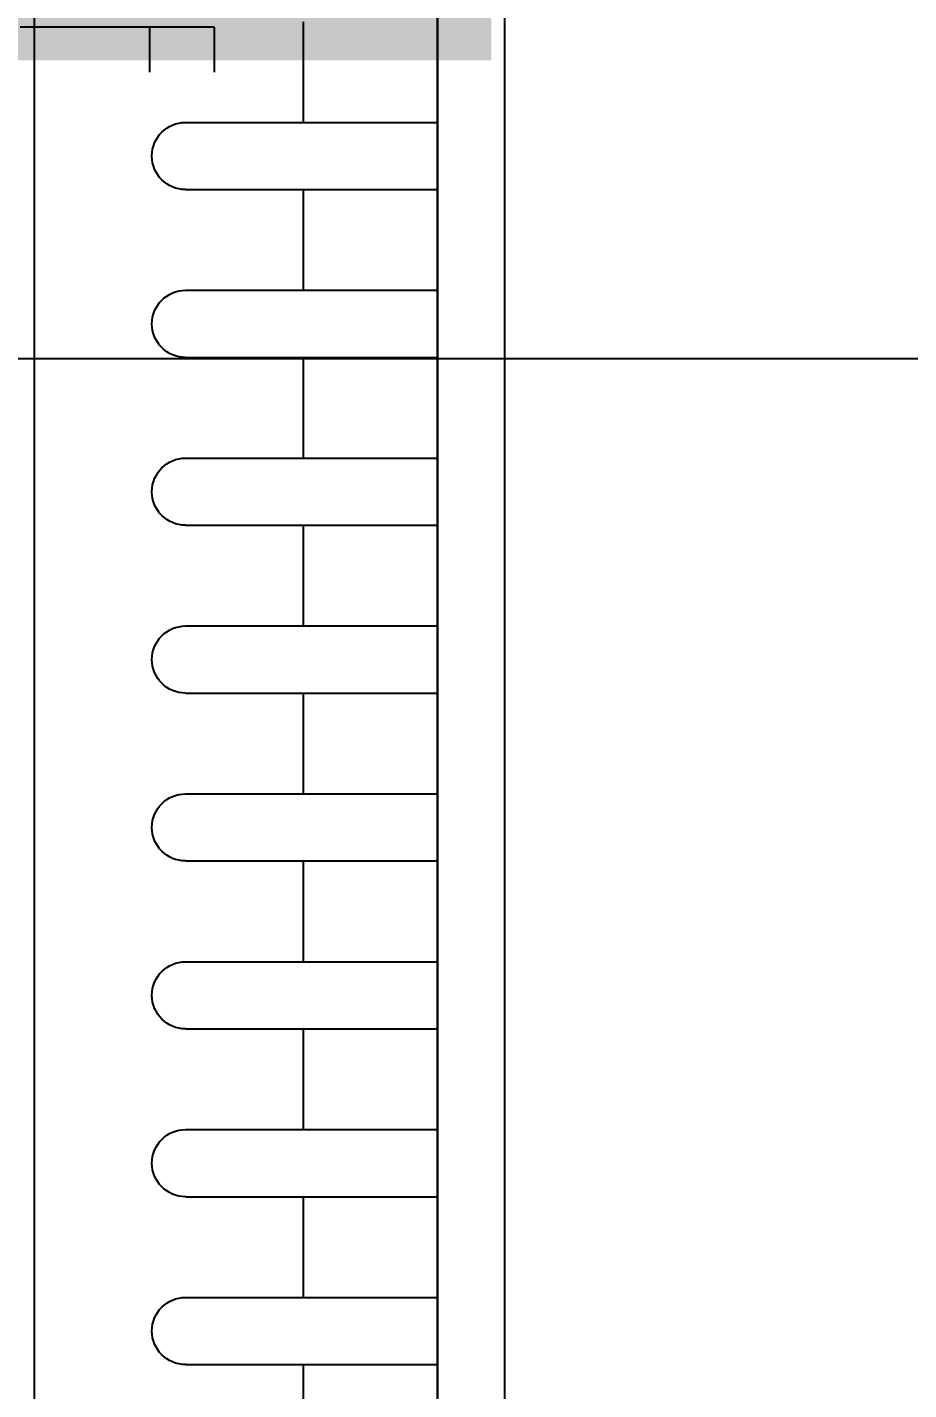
# Model space of a CAD drawing. Header units: inches. Extents: x 21 to 38546, y 13 to 15001.
# Drawn here: x 4371.88 to 4385.01, y 1493.15 to 1513.45 of the extents above; entities that cross this region are included whole.
import ezdxf
from ezdxf.enums import TextEntityAlignment as Align

# ---------------------------------------------------------------- set-up
doc = ezdxf.new("R2010")
doc.units = ezdxf.units.IN
doc.header["$MEASUREMENT"] = 0
for name, color, linetype in [('pex_boru_dönüş', 5, 'Continuous'), ('pex_boru_gidiş', 1, 'Continuous'), ('RAST-IST-RADYATÖR-DİNAMİK BLOK', 83, 'Continuous')]:
    doc.layers.add(name, color=color, linetype=linetype)
doc.layers.add('Z_MİM_-KM-AREA-IDEN', color=8, linetype='Continuous', lineweight=25)
doc.styles.add('Arial_4', font='arial.ttf', dxfattribs={"height": 10})

# ---------------------------------------------------------------- blocks, each defined once
blk = doc.blocks.new('*U121')
blk.add_line((0, 0), (192.449, 0))
at = {"color": 7, "style": 'Arial_4', "width": 0.7}
for tag, p in [('00', (33.429, 13.107)), ('K', (8.571, 13.107)), ('MAHALADI', (72.415, 12.353))]:
    blk.add_attdef(tag, text='', height=17.333, dxfattribs=at).set_placement(p, align=Align.MIDDLE_LEFT)
blk.add_attdef('27.00', text='', height=13.333, dxfattribs=at).set_placement((133.252, -11.288), align=Align.MIDDLE_RIGHT)
blk = doc.blocks.new('IS_RADYATOR-PLAN-40')
at = {"layer": 'RAST-IST-RADYATÖR-DİNAMİK BLOK'}
for p, q in [((-0.668, 5.286), (-0.668, 7.214)), ((-0.668, 4.322), (-0.668, 5.286)), ((-0.668, 5.286), (0, 5.286)), ((-0.668, 4.322), (0, 4.322))]:
    blk.add_line(p, q, dxfattribs=at)
at = {"layer": 'RAST-IST-RADYATÖR-DİNAMİK BLOK', "color": 7}
for p, q in [((3.25, 4.75), (3.25, 1)), ((4.25, 4.75), (4.25, 1)), ((5.75, 4.75), (5.75, 1)), ((6.75, 4.75), (6.75, 1)), ((8.25, 4.75), (8.25, 1)), ((9.25, 4.75), (9.25, 1)), ((10.75, 4.75), (10.75, 1)), ((11.75, 4.75), (11.75, 1)), ((13.25, 4.75), (13.25, 1)), ((14.25, 4.75), (14.25, 1)), ((15.75, 4.75), (15.75, 1)), ((16.75, 4.75), (16.75, 1)), ((18.25, 4.75), (18.25, 1)), ((19.25, 4.75), (19.25, 1)), ((2.5, 3), (3.25, 3)), ((4.25, 3), (5, 3)), ((5, 3), (5.75, 3)), ((6.75, 3), (7.5, 3)), ((7.5, 3), (8.25, 3)), ((9.25, 3), (10, 3)), ((10, 3), (10.75, 3)), ((11.75, 3), (12.5, 3)), ((12.5, 3), (13.25, 3)), ((14.25, 3), (15, 3)), ((15, 3), (15.75, 3)), ((16.75, 3), (17.5, 3)), ((17.5, 3), (18.25, 3)), ((19.25, 3), (20, 3))]:
    blk.add_line(p, q, dxfattribs=at)
at = {"layer": 'RAST-IST-RADYATÖR-DİNAMİK BLOK'}
for points in [[(0, 0), (40, 0), (40, 12.5), (0, 12.5)], [(2.5, 11.5), (37.5, 11.5), (37.5, 1), (2.5, 1)]]:
    blk.add_lwpolyline(points, dxfattribs=at)
at = {"layer": 'RAST-IST-RADYATÖR-DİNAMİK BLOK', "color": 7}
for centre in [(3.75, 4.75), (6.25, 4.75), (8.75, 4.75), (11.25, 4.75), (13.75, 4.75), (16.25, 4.75), (18.75, 4.75)]:
    blk.add_arc(centre, 0.5, 0, 180, dxfattribs=at)
blk = doc.blocks.new('IS_RADYATOR-PLAN-50')
at = {"layer": 'RAST-IST-RADYATÖR-DİNAMİK BLOK'}
for p, q in [((-0.668, 5.286), (-0.668, 7.214)), ((-0.668, 4.322), (-0.668, 5.286)), ((-0.668, 5.286), (0, 5.286)), ((-0.668, 4.322), (0, 4.322))]:
    blk.add_line(p, q, dxfattribs=at)
at = {"layer": 'RAST-IST-RADYATÖR-DİNAMİK BLOK', "color": 7}
for p, q in [((3.25, 4.75), (3.25, 1)), ((4.25, 4.75), (4.25, 1)), ((5.75, 4.75), (5.75, 1)), ((6.75, 4.75), (6.75, 1)), ((8.25, 4.75), (8.25, 1)), ((9.25, 4.75), (9.25, 1)), ((10.75, 4.75), (10.75, 1)), ((11.75, 4.75), (11.75, 1)), ((13.25, 4.75), (13.25, 1)), ((14.25, 4.75), (14.25, 1)), ((15.75, 4.75), (15.75, 1)), ((16.75, 4.75), (16.75, 1)), ((18.25, 4.75), (18.25, 1)), ((19.25, 4.75), (19.25, 1)), ((2.5, 3), (3.25, 3)), ((4.25, 3), (5, 3)), ((5, 3), (5.75, 3)), ((6.75, 3), (7.5, 3)), ((7.5, 3), (8.25, 3)), ((9.25, 3), (10, 3)), ((10, 3), (10.75, 3)), ((11.75, 3), (12.5, 3)), ((12.5, 3), (13.25, 3)), ((14.25, 3), (15, 3)), ((15, 3), (15.75, 3)), ((16.75, 3), (17.5, 3)), ((17.5, 3), (18.25, 3)), ((19.25, 3), (20, 3))]:
    blk.add_line(p, q, dxfattribs=at)
at = {"layer": 'RAST-IST-RADYATÖR-DİNAMİK BLOK'}
for points in [[(0, 0), (50, 0), (50, 12.5), (0, 12.5)], [(2.5, 11.5), (47.5, 11.5), (47.5, 1), (2.5, 1)]]:
    blk.add_lwpolyline(points, dxfattribs=at)
at = {"layer": 'RAST-IST-RADYATÖR-DİNAMİK BLOK', "color": 7}
for centre in [(3.75, 4.75), (6.25, 4.75), (8.75, 4.75), (11.25, 4.75), (13.75, 4.75), (16.25, 4.75), (18.75, 4.75)]:
    blk.add_arc(centre, 0.5, 0, 180, dxfattribs=at)
blk = doc.blocks.new('IS_RADYATOR-PLAN-60')
at = {"layer": 'RAST-IST-RADYATÖR-DİNAMİK BLOK'}
for p, q in [((-0.668, 5.286), (-0.668, 7.214)), ((-0.668, 4.322), (-0.668, 5.286)), ((-0.668, 5.286), (0, 5.286)), ((-0.668, 4.322), (0, 4.322))]:
    blk.add_line(p, q, dxfattribs=at)
at = {"layer": 'RAST-IST-RADYATÖR-DİNAMİK BLOK', "color": 7}
for p, q in [((3.25, 4.75), (3.25, 1)), ((4.25, 4.75), (4.25, 1)), ((5.75, 4.75), (5.75, 1)), ((6.75, 4.75), (6.75, 1)), ((8.25, 4.75), (8.25, 1)), ((9.25, 4.75), (9.25, 1)), ((10.75, 4.75), (10.75, 1)), ((11.75, 4.75), (11.75, 1)), ((13.25, 4.75), (13.25, 1)), ((14.25, 4.75), (14.25, 1)), ((15.75, 4.75), (15.75, 1)), ((16.75, 4.75), (16.75, 1)), ((18.25, 4.75), (18.25, 1)), ((19.25, 4.75), (19.25, 1)), ((2.5, 3), (3.25, 3)), ((4.25, 3), (5, 3)), ((5, 3), (5.75, 3)), ((6.75, 3), (7.5, 3)), ((7.5, 3), (8.25, 3)), ((9.25, 3), (10, 3)), ((10, 3), (10.75, 3)), ((11.75, 3), (12.5, 3)), ((12.5, 3), (13.25, 3)), ((14.25, 3), (15, 3)), ((15, 3), (15.75, 3)), ((16.75, 3), (17.5, 3)), ((17.5, 3), (18.25, 3)), ((19.25, 3), (20, 3))]:
    blk.add_line(p, q, dxfattribs=at)
at = {"layer": 'RAST-IST-RADYATÖR-DİNAMİK BLOK'}
for points in [[(0, 0), (60, 0), (60, 12.5), (0, 12.5)], [(2.5, 11.5), (57.5, 11.5), (57.5, 1), (2.5, 1)]]:
    blk.add_lwpolyline(points, dxfattribs=at)
at = {"layer": 'RAST-IST-RADYATÖR-DİNAMİK BLOK', "color": 7}
for centre in [(3.75, 4.75), (6.25, 4.75), (8.75, 4.75), (11.25, 4.75), (13.75, 4.75), (16.25, 4.75), (18.75, 4.75)]:
    blk.add_arc(centre, 0.5, 0, 180, dxfattribs=at)
blk = doc.blocks.new('IS_RADYATOR-PLAN-70')
at = {"layer": 'RAST-IST-RADYATÖR-DİNAMİK BLOK'}
for p, q in [((-0.668, 5.286), (-0.668, 7.214)), ((-0.668, 4.322), (-0.668, 5.286)), ((-0.668, 5.286), (0, 5.286)), ((-0.668, 4.322), (0, 4.322))]:
    blk.add_line(p, q, dxfattribs=at)
at = {"layer": 'RAST-IST-RADYATÖR-DİNAMİK BLOK', "color": 7}
for p, q in [((3.25, 4.75), (3.25, 1)), ((4.25, 4.75), (4.25, 1)), ((5.75, 4.75), (5.75, 1)), ((6.75, 4.75), (6.75, 1)), ((8.25, 4.75), (8.25, 1)), ((9.25, 4.75), (9.25, 1)), ((10.75, 4.75), (10.75, 1)), ((11.75, 4.75), (11.75, 1)), ((13.25, 4.75), (13.25, 1)), ((14.25, 4.75), (14.25, 1)), ((15.75, 4.75), (15.75, 1)), ((16.75, 4.75), (16.75, 1)), ((18.25, 4.75), (18.25, 1)), ((19.25, 4.75), (19.25, 1)), ((2.5, 3), (3.25, 3)), ((4.25, 3), (5, 3)), ((5, 3), (5.75, 3)), ((6.75, 3), (7.5, 3)), ((7.5, 3), (8.25, 3)), ((9.25, 3), (10, 3)), ((10, 3), (10.75, 3)), ((11.75, 3), (12.5, 3)), ((12.5, 3), (13.25, 3)), ((14.25, 3), (15, 3)), ((15, 3), (15.75, 3)), ((16.75, 3), (17.5, 3)), ((17.5, 3), (18.25, 3)), ((19.25, 3), (20, 3))]:
    blk.add_line(p, q, dxfattribs=at)
at = {"layer": 'RAST-IST-RADYATÖR-DİNAMİK BLOK'}
for points in [[(0, 0), (70, 0), (70, 12.5), (0, 12.5)], [(2.5, 11.5), (67.5, 11.5), (67.5, 1), (2.5, 1)]]:
    blk.add_lwpolyline(points, dxfattribs=at)
at = {"layer": 'RAST-IST-RADYATÖR-DİNAMİK BLOK', "color": 7}
for centre in [(3.75, 4.75), (6.25, 4.75), (8.75, 4.75), (11.25, 4.75), (13.75, 4.75), (16.25, 4.75), (18.75, 4.75)]:
    blk.add_arc(centre, 0.5, 0, 180, dxfattribs=at)
blk = doc.blocks.new('IS_RADYATOR-PLAN-80')
at = {"layer": 'RAST-IST-RADYATÖR-DİNAMİK BLOK'}
for p, q in [((-0.668, 5.286), (-0.668, 7.214)), ((-0.668, 4.322), (-0.668, 5.286)), ((-0.668, 5.286), (0, 5.286)), ((-0.668, 4.322), (0, 4.322))]:
    blk.add_line(p, q, dxfattribs=at)
at = {"layer": 'RAST-IST-RADYATÖR-DİNAMİK BLOK', "color": 7}
for p, q in [((3.25, 4.75), (3.25, 1)), ((4.25, 4.75), (4.25, 1)), ((5.75, 4.75), (5.75, 1)), ((6.75, 4.75), (6.75, 1)), ((8.25, 4.75), (8.25, 1)), ((9.25, 4.75), (9.25, 1)), ((10.75, 4.75), (10.75, 1)), ((11.75, 4.75), (11.75, 1)), ((13.25, 4.75), (13.25, 1)), ((14.25, 4.75), (14.25, 1)), ((15.75, 4.75), (15.75, 1)), ((16.75, 4.75), (16.75, 1)), ((18.25, 4.75), (18.25, 1)), ((19.25, 4.75), (19.25, 1)), ((2.5, 3), (3.25, 3)), ((4.25, 3), (5, 3)), ((5, 3), (5.75, 3)), ((6.75, 3), (7.5, 3)), ((7.5, 3), (8.25, 3)), ((9.25, 3), (10, 3)), ((10, 3), (10.75, 3)), ((11.75, 3), (12.5, 3)), ((12.5, 3), (13.25, 3)), ((14.25, 3), (15, 3)), ((15, 3), (15.75, 3)), ((16.75, 3), (17.5, 3)), ((17.5, 3), (18.25, 3)), ((19.25, 3), (20, 3))]:
    blk.add_line(p, q, dxfattribs=at)
at = {"layer": 'RAST-IST-RADYATÖR-DİNAMİK BLOK'}
for points in [[(0, 0), (80, 0), (80, 12.5), (0, 12.5)], [(2.5, 11.5), (77.5, 11.5), (77.5, 1), (2.5, 1)]]:
    blk.add_lwpolyline(points, dxfattribs=at)
at = {"layer": 'RAST-IST-RADYATÖR-DİNAMİK BLOK', "color": 7}
for centre in [(3.75, 4.75), (6.25, 4.75), (8.75, 4.75), (11.25, 4.75), (13.75, 4.75), (16.25, 4.75), (18.75, 4.75)]:
    blk.add_arc(centre, 0.5, 0, 180, dxfattribs=at)
blk = doc.blocks.new('IS_RADYATOR-PLAN-90')
at = {"layer": 'RAST-IST-RADYATÖR-DİNAMİK BLOK'}
for p, q in [((-0.668, 5.286), (-0.668, 7.214)), ((-0.668, 4.322), (-0.668, 5.286)), ((-0.668, 5.286), (0, 5.286)), ((-0.668, 4.322), (0, 4.322))]:
    blk.add_line(p, q, dxfattribs=at)
at = {"layer": 'RAST-IST-RADYATÖR-DİNAMİK BLOK', "color": 7}
for p, q in [((3.25, 4.75), (3.25, 1)), ((4.25, 4.75), (4.25, 1)), ((5.75, 4.75), (5.75, 1)), ((6.75, 4.75), (6.75, 1)), ((8.25, 4.75), (8.25, 1)), ((9.25, 4.75), (9.25, 1)), ((10.75, 4.75), (10.75, 1)), ((11.75, 4.75), (11.75, 1)), ((13.25, 4.75), (13.25, 1)), ((14.25, 4.75), (14.25, 1)), ((15.75, 4.75), (15.75, 1)), ((16.75, 4.75), (16.75, 1)), ((18.25, 4.75), (18.25, 1)), ((19.25, 4.75), (19.25, 1)), ((2.5, 3), (3.25, 3)), ((4.25, 3), (5, 3)), ((5, 3), (5.75, 3)), ((6.75, 3), (7.5, 3)), ((7.5, 3), (8.25, 3)), ((9.25, 3), (10, 3)), ((10, 3), (10.75, 3)), ((11.75, 3), (12.5, 3)), ((12.5, 3), (13.25, 3)), ((14.25, 3), (15, 3)), ((15, 3), (15.75, 3)), ((16.75, 3), (17.5, 3)), ((17.5, 3), (18.25, 3)), ((19.25, 3), (20, 3))]:
    blk.add_line(p, q, dxfattribs=at)
at = {"layer": 'RAST-IST-RADYATÖR-DİNAMİK BLOK'}
for points in [[(0, 0), (90, 0), (90, 12.5), (0, 12.5)], [(2.5, 11.5), (87.5, 11.5), (87.5, 1), (2.5, 1)]]:
    blk.add_lwpolyline(points, dxfattribs=at)
at = {"layer": 'RAST-IST-RADYATÖR-DİNAMİK BLOK', "color": 7}
for centre in [(3.75, 4.75), (6.25, 4.75), (8.75, 4.75), (11.25, 4.75), (13.75, 4.75), (16.25, 4.75), (18.75, 4.75)]:
    blk.add_arc(centre, 0.5, 0, 180, dxfattribs=at)
blk = doc.blocks.new('IS_RADYATOR-PLAN-100')
at = {"layer": 'RAST-IST-RADYATÖR-DİNAMİK BLOK'}
for p, q in [((-0.668, 5.286), (-0.668, 7.214)), ((-0.668, 4.322), (-0.668, 5.286)), ((-0.668, 5.286), (0, 5.286)), ((-0.668, 4.322), (0, 4.322))]:
    blk.add_line(p, q, dxfattribs=at)
at = {"layer": 'RAST-IST-RADYATÖR-DİNAMİK BLOK', "color": 7}
for p, q in [((3.25, 4.75), (3.25, 1)), ((4.25, 4.75), (4.25, 1)), ((5.75, 4.75), (5.75, 1)), ((6.75, 4.75), (6.75, 1)), ((8.25, 4.75), (8.25, 1)), ((9.25, 4.75), (9.25, 1)), ((10.75, 4.75), (10.75, 1)), ((11.75, 4.75), (11.75, 1)), ((13.25, 4.75), (13.25, 1)), ((14.25, 4.75), (14.25, 1)), ((15.75, 4.75), (15.75, 1)), ((16.75, 4.75), (16.75, 1)), ((18.25, 4.75), (18.25, 1)), ((19.25, 4.75), (19.25, 1)), ((2.5, 3), (3.25, 3)), ((4.25, 3), (5, 3)), ((5, 3), (5.75, 3)), ((6.75, 3), (7.5, 3)), ((7.5, 3), (8.25, 3)), ((9.25, 3), (10, 3)), ((10, 3), (10.75, 3)), ((11.75, 3), (12.5, 3)), ((12.5, 3), (13.25, 3)), ((14.25, 3), (15, 3)), ((15, 3), (15.75, 3)), ((16.75, 3), (17.5, 3)), ((17.5, 3), (18.25, 3)), ((19.25, 3), (20, 3))]:
    blk.add_line(p, q, dxfattribs=at)
at = {"layer": 'RAST-IST-RADYATÖR-DİNAMİK BLOK'}
for points in [[(0, 0), (100, 0), (100, 12.5), (0, 12.5)], [(2.5, 11.5), (97.5, 11.5), (97.5, 1), (2.5, 1)]]:
    blk.add_lwpolyline(points, dxfattribs=at)
at = {"layer": 'RAST-IST-RADYATÖR-DİNAMİK BLOK', "color": 7}
for centre in [(3.75, 4.75), (6.25, 4.75), (8.75, 4.75), (11.25, 4.75), (13.75, 4.75), (16.25, 4.75), (18.75, 4.75)]:
    blk.add_arc(centre, 0.5, 0, 180, dxfattribs=at)
blk = doc.blocks.new('IS_RADYATOR-PLAN-110')
at = {"layer": 'RAST-IST-RADYATÖR-DİNAMİK BLOK'}
for p, q in [((-0.668, 5.286), (-0.668, 7.214)), ((-0.668, 4.322), (-0.668, 5.286)), ((-0.668, 5.286), (0, 5.286)), ((-0.668, 4.322), (0, 4.322))]:
    blk.add_line(p, q, dxfattribs=at)
at = {"layer": 'RAST-IST-RADYATÖR-DİNAMİK BLOK', "color": 7}
for p, q in [((3.25, 4.75), (3.25, 1)), ((4.25, 4.75), (4.25, 1)), ((5.75, 4.75), (5.75, 1)), ((6.75, 4.75), (6.75, 1)), ((8.25, 4.75), (8.25, 1)), ((9.25, 4.75), (9.25, 1)), ((10.75, 4.75), (10.75, 1)), ((11.75, 4.75), (11.75, 1)), ((13.25, 4.75), (13.25, 1)), ((14.25, 4.75), (14.25, 1)), ((15.75, 4.75), (15.75, 1)), ((16.75, 4.75), (16.75, 1)), ((18.25, 4.75), (18.25, 1)), ((19.25, 4.75), (19.25, 1)), ((2.5, 3), (3.25, 3)), ((4.25, 3), (5, 3)), ((5, 3), (5.75, 3)), ((6.75, 3), (7.5, 3)), ((7.5, 3), (8.25, 3)), ((9.25, 3), (10, 3)), ((10, 3), (10.75, 3)), ((11.75, 3), (12.5, 3)), ((12.5, 3), (13.25, 3)), ((14.25, 3), (15, 3)), ((15, 3), (15.75, 3)), ((16.75, 3), (17.5, 3)), ((17.5, 3), (18.25, 3)), ((19.25, 3), (20, 3))]:
    blk.add_line(p, q, dxfattribs=at)
at = {"layer": 'RAST-IST-RADYATÖR-DİNAMİK BLOK'}
for points in [[(0, 0), (110, 0), (110, 12.5), (0, 12.5)], [(2.5, 11.5), (107.5, 11.5), (107.5, 1), (2.5, 1)]]:
    blk.add_lwpolyline(points, dxfattribs=at)
at = {"layer": 'RAST-IST-RADYATÖR-DİNAMİK BLOK', "color": 7}
for centre in [(3.75, 4.75), (6.25, 4.75), (8.75, 4.75), (11.25, 4.75), (13.75, 4.75), (16.25, 4.75), (18.75, 4.75)]:
    blk.add_arc(centre, 0.5, 0, 180, dxfattribs=at)
blk = doc.blocks.new('IS_RADYATOR-PLAN-120')
at = {"layer": 'RAST-IST-RADYATÖR-DİNAMİK BLOK'}
for p, q in [((-0.668, 5.286), (-0.668, 7.214)), ((-0.668, 4.322), (-0.668, 5.286)), ((-0.668, 5.286), (0, 5.286)), ((-0.668, 4.322), (0, 4.322))]:
    blk.add_line(p, q, dxfattribs=at)
at = {"layer": 'RAST-IST-RADYATÖR-DİNAMİK BLOK', "color": 7}
for p, q in [((3.25, 4.75), (3.25, 1)), ((4.25, 4.75), (4.25, 1)), ((5.75, 4.75), (5.75, 1)), ((6.75, 4.75), (6.75, 1)), ((8.25, 4.75), (8.25, 1)), ((9.25, 4.75), (9.25, 1)), ((10.75, 4.75), (10.75, 1)), ((11.75, 4.75), (11.75, 1)), ((13.25, 4.75), (13.25, 1)), ((14.25, 4.75), (14.25, 1)), ((15.75, 4.75), (15.75, 1)), ((16.75, 4.75), (16.75, 1)), ((18.25, 4.75), (18.25, 1)), ((19.25, 4.75), (19.25, 1)), ((2.5, 3), (3.25, 3)), ((4.25, 3), (5, 3)), ((5, 3), (5.75, 3)), ((6.75, 3), (7.5, 3)), ((7.5, 3), (8.25, 3)), ((9.25, 3), (10, 3)), ((10, 3), (10.75, 3)), ((11.75, 3), (12.5, 3)), ((12.5, 3), (13.25, 3)), ((14.25, 3), (15, 3)), ((15, 3), (15.75, 3)), ((16.75, 3), (17.5, 3)), ((17.5, 3), (18.25, 3)), ((19.25, 3), (20, 3))]:
    blk.add_line(p, q, dxfattribs=at)
at = {"layer": 'RAST-IST-RADYATÖR-DİNAMİK BLOK'}
for points in [[(0, 0), (120, 0), (120, 12.5), (0, 12.5)], [(2.5, 11.5), (117.5, 11.5), (117.5, 1), (2.5, 1)]]:
    blk.add_lwpolyline(points, dxfattribs=at)
at = {"layer": 'RAST-IST-RADYATÖR-DİNAMİK BLOK', "color": 7}
for centre in [(3.75, 4.75), (6.25, 4.75), (8.75, 4.75), (11.25, 4.75), (13.75, 4.75), (16.25, 4.75), (18.75, 4.75)]:
    blk.add_arc(centre, 0.5, 0, 180, dxfattribs=at)
blk = doc.blocks.new('IS_RADYATOR-PLAN-130')
at = {"layer": 'RAST-IST-RADYATÖR-DİNAMİK BLOK'}
for p, q in [((-0.668, 5.286), (-0.668, 7.214)), ((-0.668, 4.322), (-0.668, 5.286)), ((-0.668, 5.286), (0, 5.286)), ((-0.668, 4.322), (0, 4.322))]:
    blk.add_line(p, q, dxfattribs=at)
at = {"layer": 'RAST-IST-RADYATÖR-DİNAMİK BLOK', "color": 7}
for p, q in [((3.25, 4.75), (3.25, 1)), ((4.25, 4.75), (4.25, 1)), ((5.75, 4.75), (5.75, 1)), ((6.75, 4.75), (6.75, 1)), ((8.25, 4.75), (8.25, 1)), ((9.25, 4.75), (9.25, 1)), ((10.75, 4.75), (10.75, 1)), ((11.75, 4.75), (11.75, 1)), ((13.25, 4.75), (13.25, 1)), ((14.25, 4.75), (14.25, 1)), ((15.75, 4.75), (15.75, 1)), ((16.75, 4.75), (16.75, 1)), ((18.25, 4.75), (18.25, 1)), ((19.25, 4.75), (19.25, 1)), ((2.5, 3), (3.25, 3)), ((4.25, 3), (5, 3)), ((5, 3), (5.75, 3)), ((6.75, 3), (7.5, 3)), ((7.5, 3), (8.25, 3)), ((9.25, 3), (10, 3)), ((10, 3), (10.75, 3)), ((11.75, 3), (12.5, 3)), ((12.5, 3), (13.25, 3)), ((14.25, 3), (15, 3)), ((15, 3), (15.75, 3)), ((16.75, 3), (17.5, 3)), ((17.5, 3), (18.25, 3)), ((19.25, 3), (20, 3))]:
    blk.add_line(p, q, dxfattribs=at)
at = {"layer": 'RAST-IST-RADYATÖR-DİNAMİK BLOK'}
for points in [[(0, 0), (130, 0), (130, 12.5), (0, 12.5)], [(2.5, 11.5), (127.5, 11.5), (127.5, 1), (2.5, 1)]]:
    blk.add_lwpolyline(points, dxfattribs=at)
at = {"layer": 'RAST-IST-RADYATÖR-DİNAMİK BLOK', "color": 7}
for centre in [(3.75, 4.75), (6.25, 4.75), (8.75, 4.75), (11.25, 4.75), (13.75, 4.75), (16.25, 4.75), (18.75, 4.75)]:
    blk.add_arc(centre, 0.5, 0, 180, dxfattribs=at)
blk = doc.blocks.new('IS_RADYATOR-PLAN-140')
at = {"layer": 'RAST-IST-RADYATÖR-DİNAMİK BLOK'}
for p, q in [((-0.668, 5.286), (-0.668, 7.214)), ((-0.668, 4.322), (-0.668, 5.286)), ((-0.668, 5.286), (0, 5.286)), ((-0.668, 4.322), (0, 4.322))]:
    blk.add_line(p, q, dxfattribs=at)
at = {"layer": 'RAST-IST-RADYATÖR-DİNAMİK BLOK', "color": 7}
for p, q in [((3.25, 4.75), (3.25, 1)), ((4.25, 4.75), (4.25, 1)), ((5.75, 4.75), (5.75, 1)), ((6.75, 4.75), (6.75, 1)), ((8.25, 4.75), (8.25, 1)), ((9.25, 4.75), (9.25, 1)), ((10.75, 4.75), (10.75, 1)), ((11.75, 4.75), (11.75, 1)), ((13.25, 4.75), (13.25, 1)), ((14.25, 4.75), (14.25, 1)), ((15.75, 4.75), (15.75, 1)), ((16.75, 4.75), (16.75, 1)), ((18.25, 4.75), (18.25, 1)), ((19.25, 4.75), (19.25, 1)), ((2.5, 3), (3.25, 3)), ((4.25, 3), (5, 3)), ((5, 3), (5.75, 3)), ((6.75, 3), (7.5, 3)), ((7.5, 3), (8.25, 3)), ((9.25, 3), (10, 3)), ((10, 3), (10.75, 3)), ((11.75, 3), (12.5, 3)), ((12.5, 3), (13.25, 3)), ((14.25, 3), (15, 3)), ((15, 3), (15.75, 3)), ((16.75, 3), (17.5, 3)), ((17.5, 3), (18.25, 3)), ((19.25, 3), (20, 3))]:
    blk.add_line(p, q, dxfattribs=at)
at = {"layer": 'RAST-IST-RADYATÖR-DİNAMİK BLOK'}
for points in [[(0, 0), (140, 0), (140, 12.5), (0, 12.5)], [(2.5, 11.5), (137.5, 11.5), (137.5, 1), (2.5, 1)]]:
    blk.add_lwpolyline(points, dxfattribs=at)
at = {"layer": 'RAST-IST-RADYATÖR-DİNAMİK BLOK', "color": 7}
for centre in [(3.75, 4.75), (6.25, 4.75), (8.75, 4.75), (11.25, 4.75), (13.75, 4.75), (16.25, 4.75), (18.75, 4.75)]:
    blk.add_arc(centre, 0.5, 0, 180, dxfattribs=at)
blk = doc.blocks.new('IS_RADYATOR-PLAN-150')
at = {"layer": 'RAST-IST-RADYATÖR-DİNAMİK BLOK', "color": 7}
for p, q in [((0.75, 4.75), (0.75, 1)), ((1.75, 4.75), (1.75, 1)), ((3.25, 4.75), (3.25, 1)), ((4.25, 4.75), (4.25, 1)), ((5.75, 4.75), (5.75, 1)), ((6.75, 4.75), (6.75, 1)), ((8.25, 4.75), (8.25, 1)), ((9.25, 4.75), (9.25, 1)), ((10.75, 4.75), (10.75, 1)), ((11.75, 4.75), (11.75, 1)), ((13.25, 4.75), (13.25, 1)), ((14.25, 4.75), (14.25, 1)), ((15.75, 4.75), (15.75, 1)), ((16.75, 4.75), (16.75, 1)), ((18.25, 4.75), (18.25, 1)), ((19.25, 4.75), (19.25, 1)), ((-0.75, 3), (0, 3)), ((0, 3), (0.75, 3)), ((1.75, 3), (2.5, 3)), ((2.5, 3), (3.25, 3)), ((4.25, 3), (5, 3)), ((5, 3), (5.75, 3)), ((6.75, 3), (7.5, 3)), ((7.5, 3), (8.25, 3)), ((9.25, 3), (10, 3)), ((10, 3), (10.75, 3)), ((11.75, 3), (12.5, 3)), ((12.5, 3), (13.25, 3)), ((14.25, 3), (15, 3)), ((15, 3), (15.75, 3)), ((16.75, 3), (17.5, 3)), ((17.5, 3), (18.25, 3)), ((19.25, 3), (20, 3))]:
    blk.add_line(p, q, dxfattribs=at)
at = {"layer": 'RAST-IST-RADYATÖR-DİNAMİK BLOK'}
for points in [[(-5, 0), (145, 0), (145, 12.5), (-5, 12.5)], [(-2.5, 11.5), (142.5, 11.5), (142.5, 1), (-2.5, 1)]]:
    blk.add_lwpolyline(points, dxfattribs=at)
at = {"layer": 'RAST-IST-RADYATÖR-DİNAMİK BLOK', "color": 7}
for centre in [(1.25, 4.75), (3.75, 4.75), (6.25, 4.75), (8.75, 4.75), (11.25, 4.75), (13.75, 4.75), (16.25, 4.75), (18.75, 4.75)]:
    blk.add_arc(centre, 0.5, 0, 180, dxfattribs=at)
blk = doc.blocks.new('IS_RADYATOR-PLAN-160')
at = {"layer": 'RAST-IST-RADYATÖR-DİNAMİK BLOK', "color": 7}
for p, q in [((0.75, 4.75), (0.75, 1)), ((1.75, 4.75), (1.75, 1)), ((3.25, 4.75), (3.25, 1)), ((4.25, 4.75), (4.25, 1)), ((5.75, 4.75), (5.75, 1)), ((6.75, 4.75), (6.75, 1)), ((8.25, 4.75), (8.25, 1)), ((9.25, 4.75), (9.25, 1)), ((10.75, 4.75), (10.75, 1)), ((11.75, 4.75), (11.75, 1)), ((13.25, 4.75), (13.25, 1)), ((14.25, 4.75), (14.25, 1)), ((15.75, 4.75), (15.75, 1)), ((16.75, 4.75), (16.75, 1)), ((18.25, 4.75), (18.25, 1)), ((19.25, 4.75), (19.25, 1)), ((-0.75, 3), (0, 3)), ((0, 3), (0.75, 3)), ((1.75, 3), (2.5, 3)), ((2.5, 3), (3.25, 3)), ((4.25, 3), (5, 3)), ((5, 3), (5.75, 3)), ((6.75, 3), (7.5, 3)), ((7.5, 3), (8.25, 3)), ((9.25, 3), (10, 3)), ((10, 3), (10.75, 3)), ((11.75, 3), (12.5, 3)), ((12.5, 3), (13.25, 3)), ((14.25, 3), (15, 3)), ((15, 3), (15.75, 3)), ((16.75, 3), (17.5, 3)), ((17.5, 3), (18.25, 3)), ((19.25, 3), (20, 3))]:
    blk.add_line(p, q, dxfattribs=at)
at = {"layer": 'RAST-IST-RADYATÖR-DİNAMİK BLOK'}
for points in [[(-5, 0), (155, 0), (155, 12.5), (-5, 12.5)], [(-2.5, 11.5), (152.5, 11.5), (152.5, 1), (-2.5, 1)]]:
    blk.add_lwpolyline(points, dxfattribs=at)
at = {"layer": 'RAST-IST-RADYATÖR-DİNAMİK BLOK', "color": 7}
for centre in [(1.25, 4.75), (3.75, 4.75), (6.25, 4.75), (8.75, 4.75), (11.25, 4.75), (13.75, 4.75), (16.25, 4.75), (18.75, 4.75)]:
    blk.add_arc(centre, 0.5, 0, 180, dxfattribs=at)
blk = doc.blocks.new('IS_RADYATOR-PLAN-170')
at = {"layer": 'RAST-IST-RADYATÖR-DİNAMİK BLOK', "color": 7}
for p, q in [((0.75, 4.75), (0.75, 1)), ((1.75, 4.75), (1.75, 1)), ((3.25, 4.75), (3.25, 1)), ((4.25, 4.75), (4.25, 1)), ((5.75, 4.75), (5.75, 1)), ((6.75, 4.75), (6.75, 1)), ((8.25, 4.75), (8.25, 1)), ((9.25, 4.75), (9.25, 1)), ((10.75, 4.75), (10.75, 1)), ((11.75, 4.75), (11.75, 1)), ((13.25, 4.75), (13.25, 1)), ((14.25, 4.75), (14.25, 1)), ((15.75, 4.75), (15.75, 1)), ((16.75, 4.75), (16.75, 1)), ((18.25, 4.75), (18.25, 1)), ((19.25, 4.75), (19.25, 1)), ((-0.75, 3), (0, 3)), ((0, 3), (0.75, 3)), ((1.75, 3), (2.5, 3)), ((2.5, 3), (3.25, 3)), ((4.25, 3), (5, 3)), ((5, 3), (5.75, 3)), ((6.75, 3), (7.5, 3)), ((7.5, 3), (8.25, 3)), ((9.25, 3), (10, 3)), ((10, 3), (10.75, 3)), ((11.75, 3), (12.5, 3)), ((12.5, 3), (13.25, 3)), ((14.25, 3), (15, 3)), ((15, 3), (15.75, 3)), ((16.75, 3), (17.5, 3)), ((17.5, 3), (18.25, 3)), ((19.25, 3), (20, 3))]:
    blk.add_line(p, q, dxfattribs=at)
at = {"layer": 'RAST-IST-RADYATÖR-DİNAMİK BLOK'}
for points in [[(-5, 0), (165, 0), (165, 12.5), (-5, 12.5)], [(-2.5, 11.5), (162.5, 11.5), (162.5, 1), (-2.5, 1)]]:
    blk.add_lwpolyline(points, dxfattribs=at)
at = {"layer": 'RAST-IST-RADYATÖR-DİNAMİK BLOK', "color": 7}
for centre in [(1.25, 4.75), (3.75, 4.75), (6.25, 4.75), (8.75, 4.75), (11.25, 4.75), (13.75, 4.75), (16.25, 4.75), (18.75, 4.75)]:
    blk.add_arc(centre, 0.5, 0, 180, dxfattribs=at)
blk = doc.blocks.new('IS_RADYATOR-PLAN-180')
at = {"layer": 'RAST-IST-RADYATÖR-DİNAMİK BLOK', "color": 7}
for p, q in [((0.75, 4.75), (0.75, 1)), ((1.75, 4.75), (1.75, 1)), ((3.25, 4.75), (3.25, 1)), ((4.25, 4.75), (4.25, 1)), ((5.75, 4.75), (5.75, 1)), ((6.75, 4.75), (6.75, 1)), ((8.25, 4.75), (8.25, 1)), ((9.25, 4.75), (9.25, 1)), ((10.75, 4.75), (10.75, 1)), ((11.75, 4.75), (11.75, 1)), ((13.25, 4.75), (13.25, 1)), ((14.25, 4.75), (14.25, 1)), ((15.75, 4.75), (15.75, 1)), ((16.75, 4.75), (16.75, 1)), ((18.25, 4.75), (18.25, 1)), ((19.25, 4.75), (19.25, 1)), ((-0.75, 3), (0, 3)), ((0, 3), (0.75, 3)), ((1.75, 3), (2.5, 3)), ((2.5, 3), (3.25, 3)), ((4.25, 3), (5, 3)), ((5, 3), (5.75, 3)), ((6.75, 3), (7.5, 3)), ((7.5, 3), (8.25, 3)), ((9.25, 3), (10, 3)), ((10, 3), (10.75, 3)), ((11.75, 3), (12.5, 3)), ((12.5, 3), (13.25, 3)), ((14.25, 3), (15, 3)), ((15, 3), (15.75, 3)), ((16.75, 3), (17.5, 3)), ((17.5, 3), (18.25, 3)), ((19.25, 3), (20, 3))]:
    blk.add_line(p, q, dxfattribs=at)
at = {"layer": 'RAST-IST-RADYATÖR-DİNAMİK BLOK'}
for points in [[(-5, 0), (175, 0), (175, 12.5), (-5, 12.5)], [(-2.5, 11.5), (172.5, 11.5), (172.5, 1), (-2.5, 1)]]:
    blk.add_lwpolyline(points, dxfattribs=at)
at = {"layer": 'RAST-IST-RADYATÖR-DİNAMİK BLOK', "color": 7}
for centre in [(1.25, 4.75), (3.75, 4.75), (6.25, 4.75), (8.75, 4.75), (11.25, 4.75), (13.75, 4.75), (16.25, 4.75), (18.75, 4.75)]:
    blk.add_arc(centre, 0.5, 0, 180, dxfattribs=at)
blk = doc.blocks.new('IS_RADYATOR-PLAN-190')
at = {"layer": 'RAST-IST-RADYATÖR-DİNAMİK BLOK', "color": 7}
for p, q in [((0.75, 4.75), (0.75, 1)), ((1.75, 4.75), (1.75, 1)), ((3.25, 4.75), (3.25, 1)), ((4.25, 4.75), (4.25, 1)), ((5.75, 4.75), (5.75, 1)), ((6.75, 4.75), (6.75, 1)), ((8.25, 4.75), (8.25, 1)), ((9.25, 4.75), (9.25, 1)), ((10.75, 4.75), (10.75, 1)), ((11.75, 4.75), (11.75, 1)), ((13.25, 4.75), (13.25, 1)), ((14.25, 4.75), (14.25, 1)), ((15.75, 4.75), (15.75, 1)), ((16.75, 4.75), (16.75, 1)), ((18.25, 4.75), (18.25, 1)), ((19.25, 4.75), (19.25, 1)), ((-0.75, 3), (0, 3)), ((0, 3), (0.75, 3)), ((1.75, 3), (2.5, 3)), ((2.5, 3), (3.25, 3)), ((4.25, 3), (5, 3)), ((5, 3), (5.75, 3)), ((6.75, 3), (7.5, 3)), ((7.5, 3), (8.25, 3)), ((9.25, 3), (10, 3)), ((10, 3), (10.75, 3)), ((11.75, 3), (12.5, 3)), ((12.5, 3), (13.25, 3)), ((14.25, 3), (15, 3)), ((15, 3), (15.75, 3)), ((16.75, 3), (17.5, 3)), ((17.5, 3), (18.25, 3)), ((19.25, 3), (20, 3))]:
    blk.add_line(p, q, dxfattribs=at)
at = {"layer": 'RAST-IST-RADYATÖR-DİNAMİK BLOK'}
for points in [[(-5, 0), (185, 0), (185, 12.5), (-5, 12.5)], [(182.5, 11.5), (-2.5, 11.5), (-2.5, 1), (182.5, 1)]]:
    blk.add_lwpolyline(points, dxfattribs=at)
at = {"layer": 'RAST-IST-RADYATÖR-DİNAMİK BLOK', "color": 7}
for centre in [(1.25, 4.75), (3.75, 4.75), (6.25, 4.75), (8.75, 4.75), (11.25, 4.75), (13.75, 4.75), (16.25, 4.75), (18.75, 4.75)]:
    blk.add_arc(centre, 0.5, 0, 180, dxfattribs=at)
blk = doc.blocks.new('IS_RADYATOR-PLAN-200')
at = {"layer": 'RAST-IST-RADYATÖR-DİNAMİK BLOK', "color": 7}
for p, q in [((5.75, 4.75), (5.75, 1)), ((6.75, 4.75), (6.75, 1)), ((8.25, 4.75), (8.25, 1)), ((9.25, 4.75), (9.25, 1)), ((10.75, 4.75), (10.75, 1)), ((11.75, 4.75), (11.75, 1)), ((13.25, 4.75), (13.25, 1)), ((14.25, 4.75), (14.25, 1)), ((15.75, 4.75), (15.75, 1)), ((16.75, 4.75), (16.75, 1)), ((18.25, 4.75), (18.25, 1)), ((19.25, 4.75), (19.25, 1)), ((20.75, 4.75), (20.75, 1)), ((21.75, 4.75), (21.75, 1)), ((23.25, 4.75), (23.25, 1)), ((24.25, 4.75), (24.25, 1)), ((4.25, 3), (5, 3)), ((5, 3), (5.75, 3)), ((6.75, 3), (7.5, 3)), ((7.5, 3), (8.25, 3)), ((9.25, 3), (10, 3)), ((10, 3), (10.75, 3)), ((11.75, 3), (12.5, 3)), ((12.5, 3), (13.25, 3)), ((14.25, 3), (15, 3)), ((15, 3), (15.75, 3)), ((16.75, 3), (17.5, 3)), ((17.5, 3), (18.25, 3)), ((19.25, 3), (20, 3)), ((20, 3), (20.75, 3)), ((21.75, 3), (22.5, 3)), ((22.5, 3), (23.25, 3)), ((24.25, 3), (25, 3))]:
    blk.add_line(p, q, dxfattribs=at)
at = {"layer": 'RAST-IST-RADYATÖR-DİNAMİK BLOK'}
for points in [[(0, 0), (200, 0), (200, 12.5), (0, 12.5)], [(2.5, 11.5), (197.5, 11.5), (197.5, 1), (2.5, 1)]]:
    blk.add_lwpolyline(points, dxfattribs=at)
at = {"layer": 'RAST-IST-RADYATÖR-DİNAMİK BLOK', "color": 7}
for centre in [(6.25, 4.75), (8.75, 4.75), (11.25, 4.75), (13.75, 4.75), (16.25, 4.75), (18.75, 4.75), (21.25, 4.75), (23.75, 4.75)]:
    blk.add_arc(centre, 0.5, 0, 180, dxfattribs=at)
blk = doc.blocks.new('IS_U4727')
for name, p in [('IS_RADYATOR-PLAN-40', (0, 0)), ('IS_RADYATOR-PLAN-50', (0, 0)), ('IS_RADYATOR-PLAN-60', (0, 0)), ('IS_RADYATOR-PLAN-70', (0, 0)), ('IS_RADYATOR-PLAN-80', (0, 0)), ('IS_RADYATOR-PLAN-90', (0, 0)), ('IS_RADYATOR-PLAN-100', (0, 0)), ('IS_RADYATOR-PLAN-110', (0, 0)), ('IS_RADYATOR-PLAN-120', (0, 0)), ('IS_RADYATOR-PLAN-130', (0, 0)), ('IS_RADYATOR-PLAN-140', (0, 0)), ('IS_RADYATOR-PLAN-150', (0, 0)), ('IS_RADYATOR-PLAN-160', (0, 0)), ('IS_RADYATOR-PLAN-170', (0, 0)), ('IS_RADYATOR-PLAN-180', (0, 0)), ('IS_RADYATOR-PLAN-190', (0, 0)), ('IS_RADYATOR-PLAN-200', (-5, 0))]:
    blk.add_blockref(name, p)

msp = doc.modelspace()

# ---------------------------------------------------------------- linework, layer by layer
at = {"layer": 'pex_boru_dönüş'}
msp.add_lwpolyline([(4545.784, 1876.331), (4545.784, 1808.231), (4388.884, 1808.231), (4388.884, 1014.263), (4371.988, 1014.263), (4371.988, 1520.78)], dxfattribs=at)
at = {"layer": 'pex_boru_gidiş'}
msp.add_lwpolyline([(4550.784, 1869.331), (4550.784, 1803.231), (4393.884, 1803.231), (4393.884, 1014.263), (4371.988, 1014.263), (4371.988, 1525.78)], dxfattribs=at)

# ---------------------------------------------------------------- block references
at = {"layer": 'RAST-IST-RADYATÖR-DİNAMİK BLOK', "xscale": -1, "rotation": 90}
msp.add_blockref('IS_U4727', (4378.988, 1512.78), dxfattribs=at)
at = {"layer": 'Z_MİM_-KM-AREA-IDEN'}
ref = msp.add_blockref('*U121', (4360.398, 1508.516), dxfattribs=at)
ref.add_attrib('K', 'Z', dxfattribs={"layer": '0', "color": 7, "height": 17.333, "style": 'Arial_4', "width": 0.7}).set_placement((4368.969, 1521.623), align=Align.MIDDLE_LEFT)

doc.saveas('drawing.dxf')
